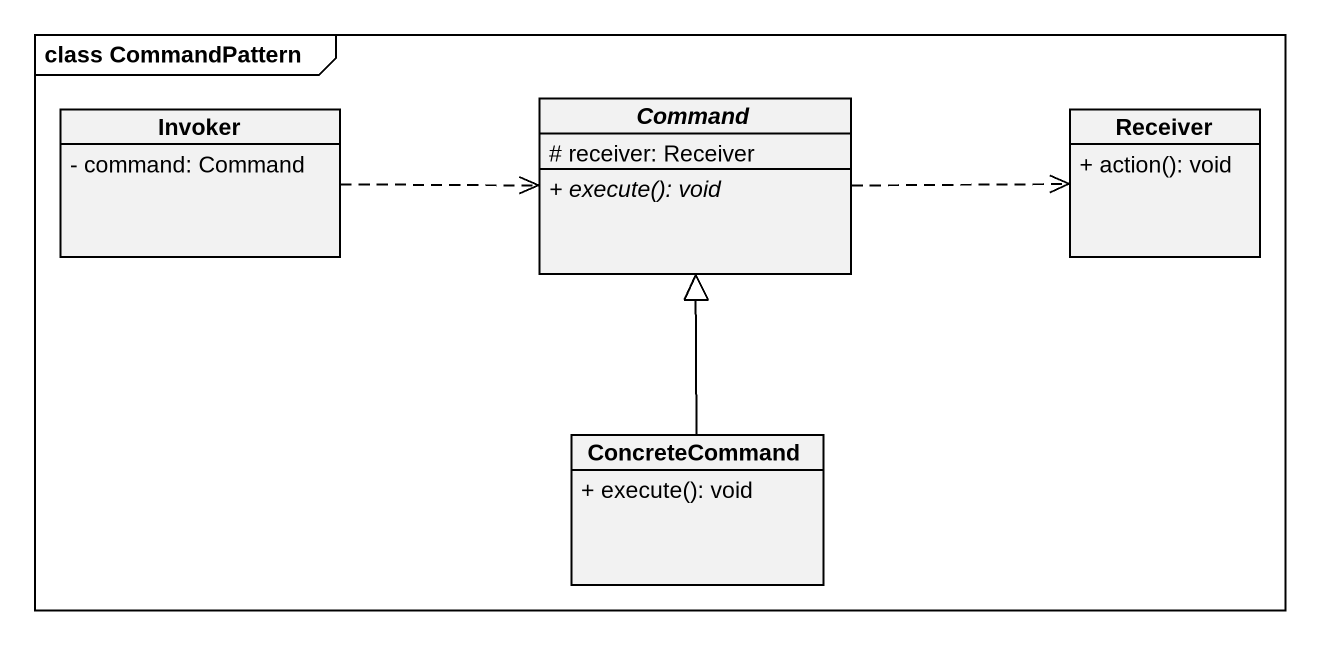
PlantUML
@startuml
mainframe class CommandPattern
hide circle
hide empty members
skinparam classAttributeIconSize 0
class Invoker {
  - command: Command
}
abstract class Command {
  # receiver: Receiver
  {abstract} + execute(): void
}
class Receiver {
  + action(): void
}
class ConcreteCommand {
  + execute(): void
}
Invoker .right.> Command
Command .right.> Receiver
ConcreteCommand -up-|> Command
@enduml
